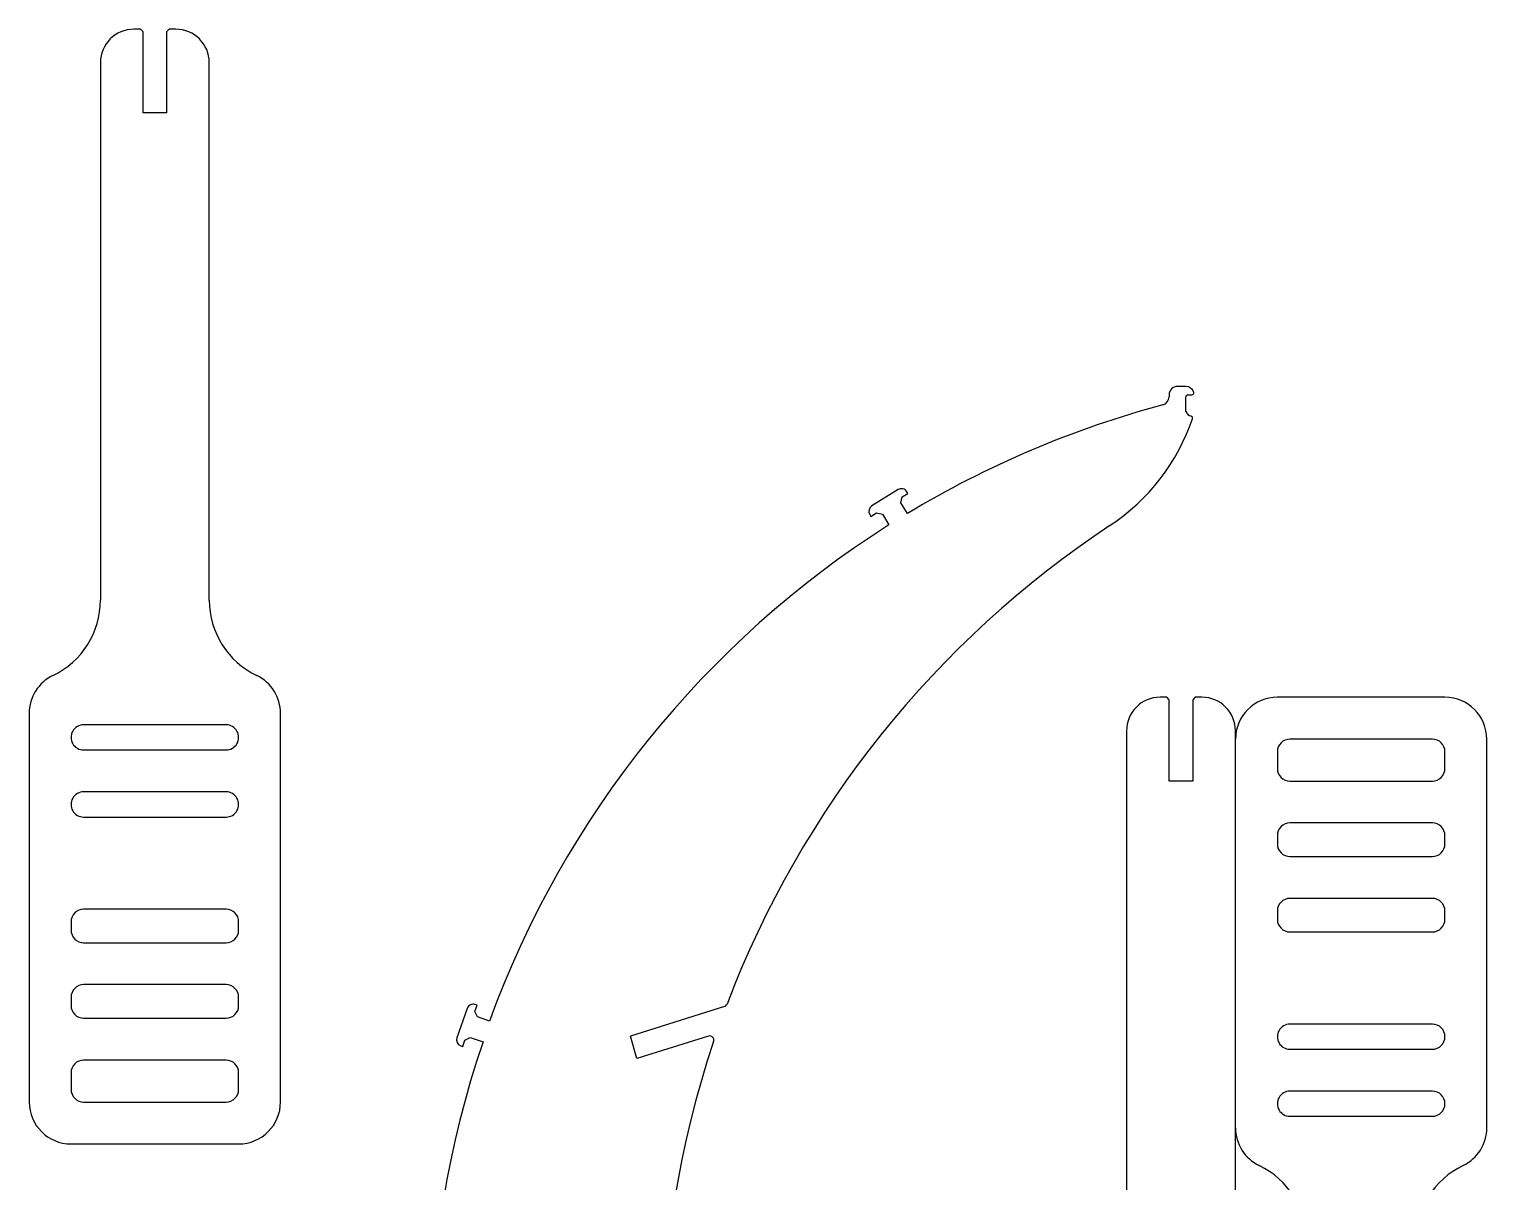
# Model space of a CAD drawing. Extents: x 11 to 185, y 6 to 281.
# Drawn here: x 10.7 to 184.7, y 143.8 to 281.3 of the extents above; entities that cross this region are included whole.
import ezdxf

# ---------------------------------------------------------------- set-up
doc = ezdxf.new("R2010")
doc.units = 0
doc.layers.get('0').update_dxf_attribs({"linetype": 'CONTINUOUS'})

msp = doc.modelspace()

# ---------------------------------------------------------------- linework, layer by layer
at = {"color": 7}
for points in [[(24.002405, 281.285298), (23.202411, 281.285298)], [(24.302416, 280.985298), (24.002405, 281.285298)], [(24.302416, 271.2853), (24.302416, 280.985298)], [(27.402406, 281.285298), (27.102422, 280.985298)], [(27.102422, 280.985298), (27.102422, 271.2853)], [(28.202401, 281.285298), (27.402406, 281.285298)], [(19.202413, 277.285298), (19.202413, 213.17261)], [(32.202398, 213.17261), (32.202398, 277.285298)], [(27.102422, 271.2853), (24.302416, 271.2853)], [(148.736817, 238.655365), (147.736819, 238.655365)], [(146.736819, 237.655364), (146.736819, 237.425745)], [(148.736817, 235.655365), (148.736817, 237.405365)], [(148.986819, 237.655364), (149.443924, 237.655364)], [(114.414475, 226.346292), (111.267629, 224.400178)], [(114.735666, 224.781255), (114.897927, 225.469494)], [(115.526349, 223.502727), (114.735666, 224.781255)], [(114.897927, 225.469494), (115.578326, 225.890275)], [(115.578326, 225.890275), (115.446834, 226.102899)], [(111.024236, 223.367822), (111.155731, 223.155197)], [(111.155731, 223.155197), (111.836131, 223.575977)], [(111.836131, 223.575977), (112.524394, 223.413711)], [(112.524394, 223.413711), (113.313401, 222.138009)], [(146.464322, 201.577674), (145.664327, 201.577674)], [(146.764333, 201.277674), (146.464322, 201.577674)], [(146.764333, 191.577676), (146.764333, 201.277674)], [(149.864323, 201.577674), (149.564339, 201.277674)], [(149.564339, 201.277674), (149.564339, 191.577676)], [(150.664317, 201.577674), (149.864323, 201.577674)], [(179.664318, 201.578868), (159.664305, 201.578868)], [(10.702409, 199.654103), (10.702409, 153.28575)], [(40.702402, 153.28575), (40.702402, 199.654103)], [(34.20241, 198.285749), (17.202401, 198.285749)], [(141.66433, 197.577674), (141.66433, 133.464489)], [(154.664315, 133.464489), (154.664315, 197.577674)], [(178.164315, 196.578867), (161.164307, 196.578867)], [(184.664308, 150.210513), (184.664308, 196.578867)], [(17.202401, 195.285748), (34.20241, 195.285748)], [(159.664305, 195.078867), (159.664305, 193.078869)], [(179.664318, 193.078869), (179.664318, 195.078867)], [(149.564339, 191.577676), (146.764333, 191.577676)], [(161.164307, 191.578869), (178.164315, 191.578869)], [(34.20241, 190.285749), (17.202401, 190.285749)], [(17.202401, 187.285749), (34.20241, 187.285749)], [(178.164315, 186.578868), (161.164307, 186.578868)], [(159.664305, 185.078869), (159.664305, 184.078868)], [(179.664318, 184.078868), (179.664318, 185.078869)], [(161.164307, 182.578868), (178.164315, 182.578868)], [(178.164315, 177.578865), (161.164307, 177.578865)], [(34.20241, 176.285749), (17.202401, 176.285749)], [(159.664305, 176.078868), (159.664305, 175.078868)], [(179.664318, 175.078868), (179.664318, 176.078868)], [(15.702399, 174.785748), (15.702399, 173.785749)], [(35.702412, 173.785749), (35.702412, 174.785748)], [(17.202401, 172.285749), (34.20241, 172.285749)], [(161.164307, 173.578868), (178.164315, 173.578868)], [(34.20241, 167.285749), (17.202401, 167.285749)], [(15.702399, 165.785748), (15.702399, 164.785749)], [(35.702412, 164.785749), (35.702412, 165.785748)], [(62.976747, 164.449352), (61.74641, 160.9599)], [(63.903217, 164.069675), (64.169234, 164.82415)], [(64.208501, 163.431865), (63.903217, 164.069675)], [(64.169234, 164.82415), (63.933462, 164.907282)], [(93.667379, 164.664587), (82.460211, 161.159432)], [(17.202401, 163.285749), (34.20241, 163.285749)], [(65.633529, 162.929419), (64.208501, 163.431865)], [(178.164315, 162.578869), (161.164307, 162.578869)], [(62.440114, 159.920056), (62.706134, 160.674531)], [(62.706134, 160.674531), (63.345195, 160.980418)], [(63.345195, 160.980418), (64.871158, 160.445741)], [(91.763458, 161.14275), (83.207109, 158.460888), (82.460211, 161.159432)], [(62.204341, 160.003188), (62.440114, 159.920056)], [(161.164307, 159.578864), (178.164315, 159.578864)], [(15.702399, 156.785748), (15.702399, 154.785749)], [(34.20241, 158.285748), (17.202401, 158.285748)], [(35.702412, 154.785749), (35.702412, 156.785748)], [(17.202401, 153.28575), (34.20241, 153.28575)], [(178.164315, 154.578869), (161.164307, 154.578869)], [(161.164307, 151.578867), (178.164315, 151.578867)], [(15.702399, 148.285749), (35.702412, 148.285749)]]:
    msp.add_lwpolyline(points, dxfattribs=at)
for points in [[(23.202411, 281.285298), (20.993273, 281.285297), (19.202413, 279.494436), (19.202413, 277.285298)], [(32.202398, 277.285298), (32.202398, 279.494436), (30.411539, 281.285297), (28.202401, 281.285298)], [(147.029712, 238.362471), (146.842176, 238.174934), (146.736819, 237.920582), (146.736819, 237.655364)], [(147.736819, 238.655365), (147.471604, 238.655365), (147.217249, 238.550008), (147.029712, 238.362471)], [(149.679628, 237.988697), (149.538367, 238.388244), (149.160603, 238.655365), (148.736817, 238.655365)], [(145.995178, 236.459699), (146.432588, 236.576679), (146.736819, 236.972964), (146.736819, 237.425745)], [(148.810041, 237.582141), (148.763157, 237.535256), (148.736817, 237.471669), (148.736817, 237.405365)], [(148.986819, 237.655364), (148.920515, 237.655364), (148.856925, 237.629038), (148.810041, 237.582141)], [(149.443924, 237.655364), (149.525082, 237.655364), (149.601193, 237.694761), (149.64805, 237.761025)], [(149.64805, 237.761025), (149.694905, 237.82729), (149.706679, 237.912179), (149.679628, 237.988697)], [(145.995178, 236.459699), (135.280429, 233.59414), (125.023203, 229.232219), (115.526349, 223.502727)], [(148.736817, 235.655365), (148.862209, 235.396153), (149.093253, 235.203571), (149.370812, 235.126916)], [(149.525368, 235.002601), (149.493195, 235.063577), (149.437267, 235.108562), (149.370812, 235.126916)], [(149.540743, 234.804852), (149.5631, 234.870069), (149.557544, 234.941625), (149.525371, 235.002601)], [(139.689176, 222.065318), (144.288322, 225.108944), (147.751964, 229.587948), (149.540743, 234.804852)], [(114.981061, 226.438407), (114.787458, 226.48405), (114.583649, 226.450921), (114.414475, 226.346292)], [(115.446834, 226.102899), (115.34221, 226.272074), (115.174668, 226.392761), (114.981061, 226.438407)], [(111.267629, 224.400178), (110.915342, 224.182312), (110.80637, 223.720109), (111.024236, 223.367822)], [(113.313401, 222.138009), (91.323901, 208.201783), (74.560322, 187.384867), (65.633529, 162.929419)], [(139.689176, 222.065318), (118.857649, 208.279409), (102.872987, 188.308781), (93.984471, 164.963586)], [(13.535753, 204.160271), (16.999617, 205.825778), (19.202414, 209.329138), (19.202413, 213.172609)], [(32.202398, 213.172609), (32.202402, 209.329132), (34.40521, 205.82577), (37.869085, 204.160271)], [(13.535753, 204.160271), (11.803815, 203.327522), (10.702411, 201.575841), (10.702409, 199.654103)], [(40.702402, 199.654103), (40.702405, 201.575835), (39.601012, 203.327514), (37.869085, 204.160271)], [(145.664327, 201.577674), (143.455189, 201.577672), (141.66433, 199.78681), (141.66433, 197.577674)], [(154.664315, 197.577674), (154.664315, 199.78681), (152.873456, 201.577672), (150.664317, 201.577674)], [(159.664305, 201.578868), (156.902886, 201.578862), (154.664315, 199.340286), (154.664315, 196.578867)], [(184.664308, 196.578867), (184.664308, 199.340286), (182.425737, 201.578862), (179.664318, 201.578868)], [(15.903363, 197.535748), (15.635414, 197.071647), (15.635414, 196.49985), (15.903363, 196.035748)], [(17.202401, 198.285749), (16.666503, 198.285749), (16.171312, 197.99985), (15.903363, 197.535748)], [(35.501448, 197.535748), (35.233499, 197.99985), (34.738308, 198.285749), (34.20241, 198.285749)], [(35.501448, 196.035748), (35.769397, 196.49985), (35.769397, 197.071647), (35.501448, 197.535748)], [(161.164307, 196.578867), (160.766482, 196.578867), (160.38495, 196.420831), (160.103645, 196.139526)], [(179.224977, 196.139526), (178.943672, 196.420831), (178.56214, 196.578867), (178.164315, 196.578867)], [(15.903363, 196.035748), (16.171312, 195.571647), (16.666503, 195.285748), (17.202401, 195.285748)], [(34.20241, 195.285748), (34.738308, 195.285748), (35.233499, 195.571647), (35.501448, 196.035748)], [(160.103645, 196.139526), (159.82234, 195.858221), (159.664305, 195.476692), (159.664305, 195.078867)], [(179.664318, 195.078867), (179.664318, 195.476692), (179.506282, 195.858221), (179.224977, 196.139526)], [(159.664305, 193.078869), (159.664305, 192.681044), (159.82234, 192.299512), (160.103645, 192.018207)], [(160.103645, 192.018207), (160.38495, 191.736902), (160.766482, 191.578866), (161.164307, 191.578869)], [(178.164315, 191.578869), (178.56214, 191.578866), (178.943672, 191.736902), (179.224977, 192.018207)], [(179.224977, 192.018207), (179.506282, 192.299512), (179.664318, 192.681044), (179.664318, 193.078869)], [(17.202401, 190.285749), (16.666503, 190.285749), (16.171312, 189.99985), (15.903363, 189.535749)], [(35.501448, 189.535749), (35.233499, 189.99985), (34.738308, 190.285749), (34.20241, 190.285749)], [(15.903363, 189.535749), (15.635414, 189.071647), (15.635414, 188.49985), (15.903363, 188.035749)], [(15.903363, 188.035749), (16.171312, 187.571647), (16.666503, 187.285749), (17.202401, 187.285749)], [(34.20241, 187.285749), (34.738308, 187.285749), (35.233499, 187.571647), (35.501448, 188.035749)], [(35.501448, 188.035749), (35.769397, 188.49985), (35.769397, 189.071647), (35.501448, 189.535749)], [(160.103645, 186.139528), (159.82234, 185.858225), (159.664305, 185.476694), (159.664305, 185.078869)], [(161.164307, 186.578868), (160.766482, 186.578868), (160.38495, 186.420833), (160.103645, 186.139528)], [(179.224977, 186.139528), (178.943672, 186.420833), (178.56214, 186.578868), (178.164315, 186.578868)], [(179.664318, 185.078869), (179.664318, 185.476694), (179.506282, 185.858225), (179.224977, 186.139528)], [(159.664305, 184.078868), (159.664305, 183.681043), (159.82234, 183.299511), (160.103645, 183.018206)], [(160.103645, 183.018206), (160.38495, 182.736901), (160.766482, 182.578866), (161.164307, 182.578868)], [(178.164315, 182.578868), (178.56214, 182.578866), (178.943672, 182.736901), (179.224977, 183.018206)], [(179.224977, 183.018206), (179.506282, 183.299511), (179.664318, 183.681043), (179.664318, 184.078868)], [(161.164307, 177.578865), (160.766482, 177.578868), (160.38495, 177.420832), (160.103645, 177.139527)], [(179.224977, 177.139527), (178.943672, 177.420832), (178.56214, 177.578868), (178.164315, 177.578865)], [(16.14174, 175.84641), (15.860435, 175.565105), (15.702399, 175.183574), (15.702399, 174.785748)], [(17.202401, 176.285749), (16.804576, 176.285749), (16.423045, 176.127714), (16.14174, 175.84641)], [(35.263071, 175.84641), (34.981766, 176.127714), (34.600235, 176.285749), (34.20241, 176.285749)], [(35.702412, 174.785748), (35.702412, 175.183574), (35.544377, 175.565105), (35.263071, 175.84641)], [(160.103645, 177.139527), (159.82234, 176.858222), (159.664305, 176.476693), (159.664305, 176.078868)], [(179.664318, 176.078868), (179.664318, 176.476693), (179.506282, 176.858222), (179.224977, 177.139527)], [(159.664305, 175.078868), (159.664305, 174.681043), (159.82234, 174.299511), (160.103645, 174.018206)], [(160.103645, 174.018206), (160.38495, 173.736901), (160.766482, 173.578865), (161.164307, 173.578868)], [(178.164315, 173.578868), (178.56214, 173.578865), (178.943672, 173.736901), (179.224977, 174.018206)], [(179.224977, 174.018206), (179.506282, 174.299511), (179.664318, 174.681043), (179.664318, 175.078868)], [(15.702399, 173.785749), (15.702399, 173.387923), (15.860435, 173.006392), (16.14174, 172.725088)], [(16.14174, 172.725088), (16.423045, 172.443783), (16.804576, 172.285748), (17.202401, 172.285749)], [(34.20241, 172.285749), (34.600235, 172.285748), (34.981766, 172.443783), (35.263071, 172.725088)], [(35.263071, 172.725088), (35.544376, 173.006392), (35.702412, 173.387923), (35.702412, 173.785749)], [(17.202401, 167.285749), (16.804576, 167.285749), (16.423045, 167.127714), (16.14174, 166.84641)], [(35.263071, 166.84641), (34.981766, 167.127714), (34.600235, 167.285749), (34.20241, 167.285749)], [(16.14174, 166.84641), (15.860435, 166.565105), (15.702399, 166.183574), (15.702399, 165.785748)], [(35.702412, 165.785748), (35.702412, 166.183574), (35.544377, 166.565105), (35.263071, 166.84641)], [(15.702399, 164.785749), (15.702399, 164.387923), (15.860435, 164.006392), (16.14174, 163.725088)], [(16.14174, 163.725088), (16.423045, 163.443783), (16.804576, 163.285748), (17.202401, 163.285749)], [(34.20241, 163.285749), (34.600235, 163.285748), (34.981766, 163.443783), (35.263071, 163.725088)], [(35.263071, 163.725088), (35.544376, 164.006392), (35.702412, 164.387923), (35.702412, 164.785749)], [(63.360263, 164.876458), (63.180844, 164.790583), (63.04289, 164.636947), (62.976747, 164.449352)], [(63.933462, 164.907282), (63.745867, 164.973425), (63.539682, 164.962339), (63.360263, 164.876458)], [(93.667379, 164.664588), (93.813238, 164.71052), (93.930057, 164.820674), (93.984471, 164.963586)], [(159.865269, 161.828868), (159.59732, 161.364765), (159.59732, 160.792968), (159.865269, 160.328865)], [(161.164307, 162.578869), (160.628409, 162.578869), (160.133218, 162.292971), (159.865269, 161.828868)], [(179.664315, 161.078866), (179.664315, 161.907295), (178.992744, 162.578869), (178.164315, 162.578869)], [(64.871158, 160.445741), (56.460242, 135.820456), (56.424891, 109.10557), (64.770606, 84.458111)], [(61.74641, 160.9599), (61.608676, 160.569259), (61.813699, 160.140925), (62.204341, 160.003188)], [(92.387939, 160.506693), (84.095365, 135.826783), (84.094529, 109.113113), (92.385557, 84.432682)], [(92.270763, 161.016235), (92.138939, 161.150506), (91.942894, 161.199396), (91.763458, 161.142751)], [(92.387939, 160.506693), (92.447869, 160.685059), (92.402597, 160.881967), (92.270763, 161.016235)], [(159.865269, 160.328865), (160.133218, 159.864765), (160.628409, 159.578864), (161.164307, 159.578864)], [(178.164315, 159.578864), (178.992744, 159.578867), (179.664315, 160.25044), (179.664315, 161.078866)], [(16.14174, 157.846409), (15.860435, 157.565104), (15.702399, 157.183573), (15.702399, 156.785748)], [(17.202401, 158.285748), (16.804576, 158.285748), (16.423045, 158.127713), (16.14174, 157.846409)], [(35.263071, 157.846409), (34.981766, 158.127713), (34.600235, 158.285748), (34.20241, 158.285748)], [(35.702412, 156.785748), (35.702412, 157.183573), (35.544376, 157.565104), (35.263071, 157.846409)], [(10.702409, 153.28575), (10.702409, 150.52433), (12.940979, 148.285755), (15.702399, 148.285749)], [(15.702399, 154.785749), (15.702399, 154.387924), (15.860435, 154.006393), (16.14174, 153.725088)], [(16.14174, 153.725088), (16.423045, 153.443784), (16.804576, 153.285749), (17.202401, 153.28575)], [(34.20241, 153.28575), (34.600235, 153.285749), (34.981766, 153.443784), (35.263071, 153.725088)], [(35.263071, 153.725088), (35.544376, 154.006393), (35.702412, 154.387924), (35.702412, 154.785749)], [(35.702412, 148.285749), (38.463832, 148.285755), (40.702402, 150.52433), (40.702402, 153.28575)], [(159.865269, 153.828868), (159.59732, 153.364765), (159.59732, 152.792968), (159.865269, 152.328865)], [(161.164307, 154.578869), (160.628409, 154.578869), (160.133218, 154.292971), (159.865269, 153.828868)], [(179.664315, 153.078867), (179.664315, 153.907296), (178.992744, 154.578866), (178.164315, 154.578869)], [(159.865269, 152.328865), (160.133218, 151.864765), (160.628409, 151.578867), (161.164307, 151.578867)], [(178.164315, 151.578867), (178.992744, 151.578867), (179.664315, 152.25044), (179.664315, 153.078867)], [(154.664315, 150.210513), (154.664312, 148.288779), (155.765704, 146.537099), (157.497632, 145.704344)], [(181.830964, 145.704344), (183.562903, 146.537091), (184.664305, 148.288773), (184.664308, 150.210513)], [(163.164319, 136.692009), (163.164314, 140.535484), (160.961507, 144.038845), (157.497632, 145.704344)], [(181.830964, 145.704344), (178.3671, 144.038837), (176.164304, 140.535479), (176.164304, 136.692009)]]:
    msp.add_open_spline(points, degree=3, dxfattribs=at)

doc.saveas('drawing.dxf')
